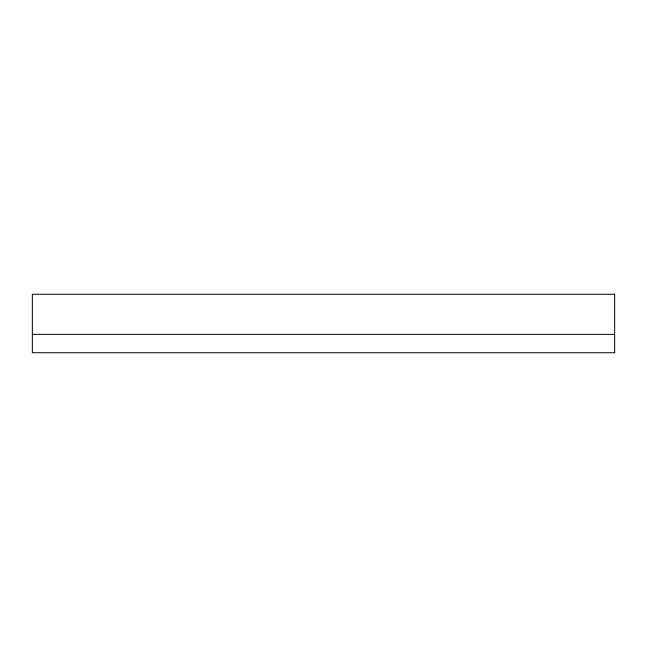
<?xml version="1.0" encoding="UTF-8"?>
<svg xmlns="http://www.w3.org/2000/svg" width="647" height="647" viewBox="0 0 647 647"><rect width="100%" height="100%" fill="white"/><g stroke="black" fill="none" stroke-linecap="round" stroke-linejoin="round"><path stroke-width="0.97" d="M32.35 334.362L614.65 334.362M614.65 294.264L32.35 294.264L32.35 352.736L614.65 352.736L614.65 294.264"/></g></svg>
